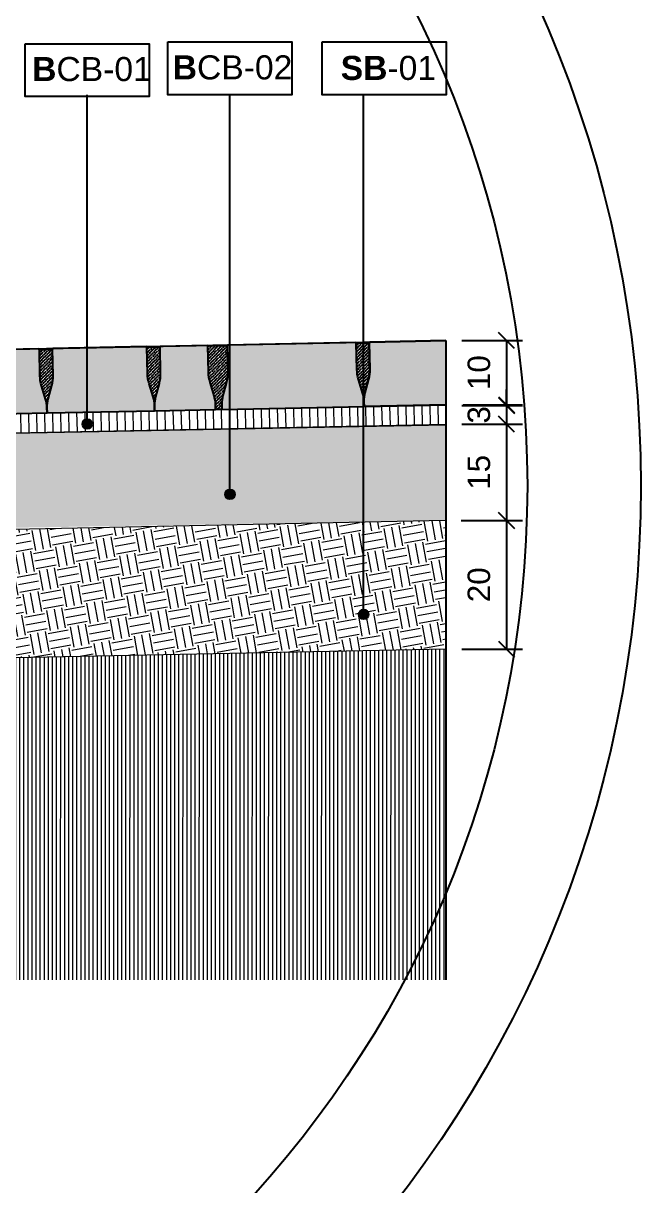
# Model space of a CAD drawing. Header units: metres. Extents: x -325 to 301, y -147 to 149.
# Drawn here: x 64.742 to 65.704, y 81.549 to 83.359 of the extents above; entities that cross this region are included whole.
import ezdxf

# ---------------------------------------------------------------- set-up
doc = ezdxf.new("R2010")
doc.units = ezdxf.units.M
doc.layers.get('Defpoints').update_dxf_attribs({"lineweight": 13})
doc.layers.add('-aux', color=50, linetype='Continuous', plot=False)
doc.layers.add('-AUX_MON', color=3, linetype='Continuous', plot=False)
doc.layers.add('0-TX-1_25', color=7, linetype='Continuous', true_color=0x3f4f7f)
doc.layers.add('EIT_3 TR sorra', color=7, linetype='Continuous', true_color=0xd8ceb0)
for name, color, linetype in [('00_Xref-Projecte', 7, 'Continuous'), ('1-L- kodolé', 7, 'Continuous'), ('1-SECCIÓ', 1, 'Continuous'), ('A-KEYPLAN_HATCH', 7, 'Continuous'), ('A_TEXT_2', 7, 'Continuous')]:
    doc.layers.add(name, color=color, linetype=linetype)
for name, color, linetype, lineweight, true_color in [('03-TR-Paviment_05_Open Joint Precast Pavements', 7, 'Continuous', 5, 0xb3b3b3), ('3-TR sorra granitica', 7, 'Continuous', 0, 0xf2dac9), ('3-TR tot_u', 7, 'Continuous', 5, 0x787878)]:
    doc.layers.add(name, color=color, linetype=linetype, lineweight=lineweight, true_color=true_color)
for name, color, linetype, lineweight in [('1-CM', 7, 'Continuous', 0), ('3-TR Seleccionat', 44, 'Continuous', 0), ('3-TR Tot-u', 37, 'Continuous', 0)]:
    doc.layers.add(name, color=color, linetype=linetype, lineweight=lineweight)
doc.styles.get("Standard").update_dxf_attribs({"font": 'arial.ttf'})
doc.dimstyles.new('ISO-25', dxfattribs={"dimtxt": 0.1, "dimasz": 0.1, "dimexe": 0.1, "dimexo": 0.1, "dimgap": 0.1, "dimtad": 1, "dimdec": 0, "dimlfac": 100, "dimzin": 9, "dimtxsty": 'Standard', "dimblk": 'OBLIQUE', "dimcen": 0.1, "dimadec": 0, "dimazin": 0, "dimtfac": 1, "dimtdec": 0, "dimtmove": 0, "dimatfit": 3, "dimldrblk": 'OBLIQUE', "dimfxl": 1, "dimarcsym": 0})
pattern_1 = [(45.57882308716562, (36.92280102542076, 11.96423196329495), (0.001742942525919423, 0.006654917678337132), [0.008532812500000079, -0.001706562500000016, 0, -0.001706562500000016])]

# ---------------------------------------------------------------- blocks, each defined once
blk = doc.blocks.new('hatch keyplan 2')
at = {"layer": 'A-KEYPLAN_HATCH'}
blk.add_lwpolyline([(0, 0.005476596624248486), (0.012874798693294, 0.005476596623793739), (0.012874798693294, -2.273736754432321e-13), (0, 0)], close=True, dxfattribs=at)
blk = doc.blocks.new('hatch keyplan')
at = {"layer": 'A-KEYPLAN_HATCH'}
blk.add_blockref('hatch keyplan 2', (1.430579833341536, 0.8521467901477053), dxfattribs=at)
blk = doc.blocks.new('B-CB01')
at = {"layer": 'A-KEYPLAN_HATCH'}
blk.add_blockref('hatch keyplan', (-1.430579833341536, -0.8521467901477052), dxfattribs=at)
at = {"layer": 'A_TEXT_2', "insert": (-0.0007977308478921419, 0.004105509799023688), "char_height": 0.0025, "attachment_point": 1}
blk.add_mtext_dynamic_manual_height_columns('\\pi0.00152;{\\fArial|b1|i0|c0|p34;B}CB-01', width=0.01456192034901793, gutter_width=0.015, heights=[0], dxfattribs=at)
blk = doc.blocks.new('B-CB02')
at = {"layer": 'A-KEYPLAN_HATCH'}
blk.add_blockref('hatch keyplan', (-1.430579833341536, -0.8521467901477053), dxfattribs=at)
at = {"layer": 'A_TEXT_2', "insert": (-0.0007977308478888112, 0.004087061300781514), "char_height": 0.0025, "attachment_point": 1}
blk.add_mtext_dynamic_manual_height_columns('\\pi0.00129;{\\fArial|b1|i0|c0|p34;B}CB-02', width=0.01456192034901793, gutter_width=0.015, heights=[0], dxfattribs=at)
blk = doc.blocks.new('SB-01')
at = {"layer": 'A-KEYPLAN_HATCH'}
blk.add_blockref('hatch keyplan', (-1.430579833341536, -0.8521467901477053), dxfattribs=at)
at = {"layer": 'A_TEXT_2', "insert": (-0.0007977307988561444, 0.004032374434375541), "char_height": 0.0025, "attachment_point": 1}
blk.add_mtext_dynamic_manual_height_columns('\\pi0.00271;{\\fArial|b1|i0|c0|p34;SB}-01', width=0.01456192034901793, gutter_width=0.015, heights=[0], dxfattribs=at)
blk = doc.blocks.new('_Oblique')
at = {"color": 0, "lineweight": -2}
blk.add_line((-0.499999999995058, -0.4999999998130015), (0.500000000028669, 0.500000000163238), dxfattribs=at)
blk = doc.blocks.new('*D128')
at = {"layer": '0-TX-1_25', "color": 0, "lineweight": -2, "transparency": 16777216}
for p, q in [((65.42554291299203, 82.86535366480236), (65.51992445360446, 82.86535366480236)), ((65.49492445360445, 82.86535366480236), (65.49492445360445, 82.76499772078661)), ((65.42755093394021, 82.76499772078661), (65.51992445360446, 82.76499772078661))]:
    blk.add_line(p, q, dxfattribs=at)
at = {"layer": 'Defpoints', "color": 0, "transparency": 16777216}
for p in [(65.40054291299202, 82.86535366480236), (65.4025509339402, 82.76499772078661), (65.49492445360445, 82.76499772078661)]:
    blk.add_point(p, dxfattribs=at)
at = {"layer": '0-TX-1_25', "color": 0, "lineweight": -2, "transparency": 16777216, "xscale": 0.025, "yscale": 0.025, "zscale": 0.025}
for p, rotation in [((65.49492445360445, 82.86535366480236), 90), ((65.49492445360445, 82.76499772078661), 270)]:
    blk.add_blockref('_Oblique', p, dxfattribs=dict(at, rotation=rotation))
at = {"layer": '0-TX-1_25', "color": 0, "transparency": 16777216, "insert": (65.4520543990342, 82.81517569279445), "char_height": 0.035, "attachment_point": 5, "rotation": 90}
blk.add_mtext('10', dxfattribs=at)
blk = doc.blocks.new('*D129')
at = {"layer": '0-TX-1_25', "color": 0, "lineweight": -2, "transparency": 16777216}
for p, q in [((65.49492445360374, 82.76400845971526), (65.49492445360374, 82.78900845971526)), ((65.42554291299203, 82.76400845971526), (65.51992445360375, 82.76400845971526)), ((65.49492445360374, 82.76400845971526), (65.49492445360374, 82.7349517385896)), ((65.42554291299203, 82.7349517385896), (65.51992445360375, 82.7349517385896)), ((65.49492445360374, 82.7349517385896), (65.49492445360374, 82.7099517385896))]:
    blk.add_line(p, q, dxfattribs=at)
at = {"layer": 'Defpoints', "color": 0, "transparency": 16777216}
for p in [(65.40054291299202, 82.76400845971526), (65.40054291299202, 82.7349517385896), (65.49492445360374, 82.7349517385896)]:
    blk.add_point(p, dxfattribs=at)
at = {"layer": '0-TX-1_25', "color": 0, "lineweight": -2, "transparency": 16777216, "xscale": 0.025, "yscale": 0.025, "zscale": 0.025}
for p, rotation in [((65.49492445360374, 82.76400845971526), 270), ((65.49492445360374, 82.7349517385896), 90)]:
    blk.add_blockref('_Oblique', p, dxfattribs=dict(at, rotation=rotation))
at = {"layer": '0-TX-1_25', "color": 0, "transparency": 16777216, "insert": (65.45204246178929, 82.74948009915241), "char_height": 0.035, "attachment_point": 5, "rotation": 90}
blk.add_mtext('3', dxfattribs=at)
blk = doc.blocks.new('*D130')
at = {"layer": '0-TX-1_25', "color": 0, "lineweight": -2, "transparency": 16777216}
for p, q in [((65.42554291299203, 82.7349517385896), (65.51992445360452, 82.7349517385896)), ((65.49492445360451, 82.7349517385896), (65.49492445360451, 82.5849117084733)), ((65.42554291299203, 82.5849117084733), (65.51992445360452, 82.5849117084733))]:
    blk.add_line(p, q, dxfattribs=at)
at = {"layer": 'Defpoints', "color": 0, "transparency": 16777216}
for p in [(65.40054291299202, 82.7349517385896), (65.40054291299202, 82.5849117084733), (65.49492445360451, 82.5849117084733)]:
    blk.add_point(p, dxfattribs=at)
at = {"layer": '0-TX-1_25', "color": 0, "lineweight": -2, "transparency": 16777216, "xscale": 0.025, "yscale": 0.025, "zscale": 0.025}
for p, rotation in [((65.49492445360451, 82.7349517385896), 90), ((65.49492445360451, 82.5849117084733), 270)]:
    blk.add_blockref('_Oblique', p, dxfattribs=dict(at, rotation=rotation))
at = {"layer": '0-TX-1_25', "color": 0, "transparency": 16777216, "insert": (65.45205439903425, 82.65993172353143), "char_height": 0.035, "attachment_point": 5, "rotation": 90}
blk.add_mtext('15', dxfattribs=at)
blk = doc.blocks.new('*D131')
at = {"layer": '0-TX-1_25', "color": 0, "lineweight": -2, "transparency": 16777216}
for p, q in [((65.424509754726, 82.58486589286385), (65.51992445360463, 82.58486589286385)), ((65.49492445360463, 82.58486589286385), (65.49492445360463, 82.38484449034215)), ((65.42554291299203, 82.38484449034215), (65.51992445360463, 82.38484449034215))]:
    blk.add_line(p, q, dxfattribs=at)
at = {"layer": 'Defpoints', "color": 0, "transparency": 16777216}
for p in [(65.399509754726, 82.58486589286385), (65.40054291299202, 82.38484449034215), (65.49492445360463, 82.38484449034215)]:
    blk.add_point(p, dxfattribs=at)
at = {"layer": '0-TX-1_25', "color": 0, "lineweight": -2, "transparency": 16777216, "xscale": 0.025, "yscale": 0.025, "zscale": 0.025}
for p, rotation in [((65.49492445360463, 82.58486589286385), 90), ((65.49492445360463, 82.38484449034215), 270)]:
    blk.add_blockref('_Oblique', p, dxfattribs=dict(at, rotation=rotation))
at = {"layer": '0-TX-1_25', "color": 0, "transparency": 16777216, "insert": (65.45205439903437, 82.48485519160297), "char_height": 0.035, "attachment_point": 5, "rotation": 90}
blk.add_mtext('20', dxfattribs=at)
blk = doc.blocks.new('POINT')
at = {"layer": '0-TX-1_25'}
h = blk.add_hatch(dxfattribs=at)
h.set_pattern_fill('ANGLE', color=256)
h.set_pattern_definition([(0, (-83.74681484067048, -12.72584030761209), (0, 6.985), [5.08, -1.905]), (90, (-83.74681484067048, -12.72584030761209), (-6.985, 4.277078946022131e-16), [5.08, -1.905])])
edge = h.paths.add_edge_path()
edge.add_arc((0, 0), 0.0075, 0, 360)
h = blk.add_hatch(color=256, dxfattribs=at)
h.dxf.hatch_style = 1
edge = h.paths.add_edge_path()
edge.add_arc((0, 0), 0.0075, 0, 360)
blk.add_circle((0, 0), 0.0075, dxfattribs=at)

msp = doc.modelspace()

# ---------------------------------------------------------------- hatches: boundary and pattern name
at = {"layer": '03-TR-Paviment_05_Open Joint Precast Pavements'}
h = msp.add_hatch(color=256, dxfattribs=at)
h.dxf.hatch_style = 1
edge = h.paths.add_edge_path()
edge.add_line((65.2730632569218, 82.76240681217176), (65.2728993019305, 82.77060095088416))
edge.add_arc((65.22449143316385, 82.76963235855112), 0.04841755807180265, 1.146277450208621, 17.14529657659856)
edge.add_line((65.27075732731979, 82.78390565416174), (65.26439697852535, 82.80452227640886))
edge.add_arc((65.31900207965408, 82.82136826308572), 0.05714459148856976, 181.1462750954798, 197.1452942217637, ccw=False)
edge.add_line((65.26186892387463, 82.82022508896236), (65.26104621360244, 82.86134213325109))
edge.add_line((65.26104621360244, 82.86134213325109), (65.26024916752499, 82.86132618563482))
edge.add_line((65.26024916752499, 82.86132618563482), (65.2602322817777, 82.86217009392554))
edge.add_line((65.2602322817777, 82.86217009392554), (65.060700770623, 82.85817767162135))
edge.add_line((65.060700770623, 82.85817767162135), (65.06071765685451, 82.8573337624088))
edge.add_line((65.06071765685451, 82.8573337624088), (65.05992061118675, 82.85731781759524))
edge.add_line((65.05992061118675, 82.85731781759524), (65.06074332056505, 82.81620077142561))
edge.add_arc((65.00361016679382, 82.81505759139061), 0.05714458959901388, -14.852738064421885, 1.1462810618593835, ccw=False)
edge.add_line((65.05884543298177, 82.8004094007315), (65.05331488069159, 82.77955484944569))
edge.add_arc((65.10011469714559, 82.76714370837477), 0.04841755097906123, 165.1472609722629, 181.1462800986517)
edge.add_line((65.05170683551503, 82.76617511394602), (65.05187079142814, 82.75798097571783))
edge.add_line((65.05187079142814, 82.75798097571783), (65.2730632569218, 82.76240681217176))
h = msp.add_hatch(color=256, dxfattribs=at)
h.dxf.hatch_style = 1
h.paths.add_polyline_path([(65.400542912992, 82.7649573982754), (65.400542912992, 82.86497741569143), (65.28189323825706, 82.86260335451725), (65.28191012446993, 82.86175944623584), (65.28193578774285, 82.82062645384663, -0.06992253046442863), (65.28003789905192, 82.80483507797442), (65.27450734818402, 82.78398053206412, 0.06992251220745016), (65.27289930223856, 82.7706007957931), (65.27306325857802, 82.76240665953554)])
h = msp.add_hatch(color=256, dxfattribs=at)
h.dxf.hatch_style = 1
edge = h.paths.add_edge_path()
edge.add_line((64.7794710676381, 82.75253055176198), (64.77930711265611, 82.76072469000881))
edge.add_arc((64.7308992387065, 82.7597560966136), 0.04841756327498297, 1.146278584204274, 17.14529771059357)
edge.add_line((64.77716513755189, 82.77402939467379), (64.77080478875746, 82.7946460169209))
edge.add_arc((64.82540988493083, 82.81149200280001), 0.05714458651826031, 181.1462757958576, 197.1452949221402, ccw=False)
edge.add_line((64.76827673413467, 82.8103488280777), (64.76745402339691, 82.85146587235711))
edge.add_line((64.76745402339691, 82.85146587235711), (64.76665697777572, 82.8514499252157))
edge.add_line((64.76665697777572, 82.8514499252157), (64.7666400929875, 82.85229383212837))
edge.add_line((64.7666400929875, 82.85229383212837), (64.69335696639736, 82.85082751170296))
edge.add_line((64.69335696639736, 82.85082751170296), (64.69337385216329, 82.8499836024811))
edge.add_line((64.69337385216329, 82.8499836024811), (64.69257680553645, 82.84996765904562))
edge.add_line((64.69257680553645, 82.84996765904562), (64.69339951680497, 82.80885061151653))
edge.add_arc((64.63626636441961, 82.80770743339926), 0.05714458817505608, -14.852739959040889, 1.146279167241687, ccw=False)
edge.add_line((64.6915016287468, 82.79305924127867), (64.68597107692219, 82.77220469000218))
edge.add_arc((64.7327708929769, 82.75979354560906), 0.0484175514447214, 165.1472570511002, 181.1462761774888)
edge.add_line((64.6843630308145, 82.75882495448388), (64.68452698812433, 82.75063081628363))
edge.add_line((64.68452698812433, 82.75063081628363), (64.7794710676381, 82.75253055176198))
h = msp.add_hatch(color=256, dxfattribs=at)
h.dxf.hatch_style = 1
edge = h.paths.add_edge_path()
edge.add_line((64.94692871157413, 82.75588120857728), (64.94676475472053, 82.76407534725243))
edge.add_arc((64.89835688469209, 82.76310675844128), 0.04841755926289092, 1.146273253480306, 17.14529237987066)
edge.add_line((64.94462278103165, 82.7773800510142), (64.9382624327028, 82.79799667327065))
edge.add_arc((64.99286753356552, 82.81484266159936), 0.05714459172133844, 181.1462767567304, 197.1452958830143, ccw=False)
edge.add_line((64.93573437758648, 82.81369948581481), (64.93491166684873, 82.85481653009424))
edge.add_line((64.93491166684873, 82.85481653009424), (64.93411462123687, 82.85480058248727))
edge.add_line((64.93411462123687, 82.85480058248727), (64.93409773551753, 82.8556444893813))
edge.add_line((64.93409773551753, 82.8556444893813), (64.78830104684226, 82.85272724719994))
edge.add_line((64.78830104684226, 82.85272724719994), (64.78831793354865, 82.85188333753113))
edge.add_line((64.78831793354865, 82.85188333753113), (64.78752088738737, 82.85186739410496))
edge.add_line((64.78752088738737, 82.85186739410496), (64.78834359819032, 82.81075034656656))
edge.add_arc((64.73121044527318, 82.80960717175277), 0.05714458864064792, -14.852743281270193, 1.1462758450140882, ccw=False)
edge.add_line((64.78644570920105, 82.79495897631008), (64.7809151578513, 82.77410442457733))
edge.add_arc((64.82771497556708, 82.76169327998454), 0.04841755310146644, 165.1472573265867, 181.1462764529801)
edge.add_line((64.77930711175291, 82.76072468859347), (64.7794710676381, 82.75253055176198))
edge.add_line((64.7794710676381, 82.75253055176198), (64.94692871157413, 82.75588120857728))
h = msp.add_hatch(color=256, dxfattribs=at)
h.dxf.hatch_style = 1
edge = h.paths.add_edge_path()
edge.add_line((65.04187279311785, 82.75778093571266), (65.04170883672052, 82.76597507486268))
edge.add_arc((64.99330096423238, 82.76500647960677), 0.04841756185102603, 1.146280820251723, 17.14529994664089)
edge.add_line((65.03956686116005, 82.77927977905277), (65.03320651330608, 82.79989640085296))
edge.add_arc((65.08781161113122, 82.81674238699807), 0.0571445881750281, 181.1462755624887, 197.1452946887714, ccw=False)
edge.add_line((65.03067845867396, 82.81559921247532), (65.02985574791758, 82.85671625768586))
edge.add_line((65.02985574791758, 82.85671625768586), (65.02905870228707, 82.85670031101004))
edge.add_line((65.02905870228707, 82.85670031101004), (65.02904181705193, 82.85754421698225))
edge.add_line((65.02904181705193, 82.85754421698225), (64.95575869092735, 82.85607789656616))
edge.add_line((64.95575869092735, 82.85607789656616), (64.95577557667465, 82.85523398827543))
edge.add_line((64.95577557667465, 82.85523398827543), (64.95497853055062, 82.85521804298699))
edge.add_line((64.95497853055062, 82.85521804298699), (64.9558012403852, 82.81410099729223))
edge.add_arc((64.89866808304448, 82.8129578183772), 0.05714459314537697, -14.852739258730708, 1.1462798675527779, ccw=False)
edge.add_line((64.95390335235497, 82.79830962565767), (64.94837280052104, 82.77745507484674))
edge.add_arc((64.99517262195835, 82.76504393317687), 0.048417555949399, 165.1472617987887, 181.1462809251734)
edge.add_line((64.94676475537243, 82.76407533795037), (64.9469287117325, 82.75588120066263))
edge.add_line((64.9469287117325, 82.75588120066263), (65.04187279311785, 82.75778093571266))
at = {"layer": '3-TR Seleccionat'}
h = msp.add_hatch(dxfattribs=at)
h.set_pattern_fill('ANSI31', color=256, scale=0.002, angle=225, style=0)
h.set_pattern_definition([(270, (441140.0615235738, -650754.1273834651), (-0.00635, -1.734723475976807e-18), [])])
h.paths.add_polyline_path([(62.52053461690069, 81.86982261716155), (65.40055256730776, 81.86982261716155), (65.400542912992, 82.38484449034212), (63.848194847076, 82.35273864652606), (63.79408037031665, 82.55816958496058), (62.52030885657905, 82.59445993940076)])
at = {"layer": '3-TR sorra granitica'}
h = msp.add_hatch(dxfattribs=at)
h.set_pattern_fill('LINE', color=256, scale=0.09999999999999998, angle=55.49980514896591, style=0)
h.set_pattern_definition([(91.14627738771382, (85.33196450103803, 291.3610779946241), (-0.01249749850454911, -0.0002500622498354824), [])])
h.paths.add_polyline_path([(64.09269269986586, 82.73878532320118), (64.10441070256017, 82.70901745755643), (65.400542912992, 82.73495173858957), (65.400542912992, 82.76495754231816)])
at = {"layer": '3-TR Tot-u'}
h = msp.add_hatch(dxfattribs=at)
h.set_pattern_fill('EARTH', color=256, scale=0.005, angle=-79.67847873881027)
h.set_pattern_definition([(280.3215212611898, (-5.212683397963169, 28.71221384346858), (0.03692491896528266, -0.02554751180462218), [0.03175, -0.03175]), (280.3215212611898, (-5.200969817193814, 28.7143471073112), (0.03692491896528266, -0.02554751180462218), [0.03175, -0.03175]), (280.3215212611898, (-5.189256236424459, 28.71648037115382), (0.03692491896528266, -0.02554751180462218), [0.03175, -0.03175]), (10.32152126118974, (-5.184640621553788, 28.71328693217825), (0.02554751180462218, 0.03692491896528266), [0.03175, -0.03175]), (10.32152126118974, (-5.182507357711172, 28.70157335140889), (0.02554751180462218, 0.03692491896528266), [0.03175, -0.03175]), (10.32152126118974, (-5.180374093868542, 28.68985977063954), (0.02554751180462218, 0.03692491896528266), [0.03175, -0.03175])])
h.paths.add_polyline_path([(63.79578524890852, 82.55169747564678), (63.84819484704472, 82.35273864664475), (65.400542912992, 82.38484449034212), (65.39950975472597, 82.58486589286382)])
at = {"layer": '3-TR tot_u'}
h = msp.add_hatch(dxfattribs=at)
h.set_pattern_fill('AR-CONC', color=256, scale=0.0002499999999999997, angle=92.9928143935928)
h.set_pattern_definition([(142.9928143935928, (269984.9318929564, -738410.930217382), (0.00160133854976033, 0.04569209416202706), [0.004762499999999995, -0.05238749999999995]), (87.99281439359284, (269984.9318929564, -738410.930217382), (-0.04723904418761809, -0.01129264178091974), [0.003809999999999996, -0.04191014604249996]), (193.4442590935928, (269984.932026401, -738410.9264097197), (-0.04563770368725484, 0.03439945236275431), [0.004047502199999995, -0.04452256114999995]), (139.1770143935928, (269984.919210278, -738410.9308804581), (0.00695793884922797, 0.0682260934048176), [0.007143749999999992, -0.07858124999999991]), (189.6283720035927, (269984.9197900997, -738410.9251949557), (-0.06487092434638955, 0.05604051034146583), [0.006071255784999993, -0.06678390203999993]), (84.17696556359282, (269984.919210278, -738410.9308804581), (-0.06487092434352237, 0.05604051034498883), [0.005714991767499994, -0.06286493297999993]), (113.9928143935928, (269984.9220494096, -738410.9243733499), (0.02355245547627941, 0.03918673552424966), [0.004762499999999994, -0.05238749999999994]), (58.99281439359278, (269984.9220494096, -738410.9243733499), (-0.04679086962607495, 0.01302528763197387), [0.003809999999999996, -0.04190999999999995]), (164.4442593935928, (269984.9240121142, -738410.9211077886), (-0.02323841438272714, 0.05221202305941412), [0.004047502199999996, -0.04452248439999995]), (130.4928143935928, (269984.9318929564, -738410.930217382), (-0.02115024290892982, -0.0003325720948346777), [0, -0.04140199999999996, 0, -0.04254499999999996, 0, -0.04206874999999995]), (100.4928143935928, (269984.9318929564, -738410.930217382), (-0.02588315998721204, 0.01537450676871891), [0, -0.02425699999999997, 0, -0.04044949999999996, 0, -0.01603374999999999]), (60.4928143935928, (269984.9326322862, -738410.9443585684), (-0.0003395878614522781, 0.03392619092123889), [0, -0.01587499999999998, 0, -0.04952999999999995, 0, -0.06572249999999992]), (50.49281439359279, (269984.9329638242, -738410.9506999076), (-0.008281435526141462, 0.03664990282591291), [0, -0.02063749999999998, 0, -0.03289299999999996, 0, -0.04667249999999994])])
h.paths.add_polyline_path([(63.79408037031665, 82.55816958496058), (65.39950975472597, 82.58486589286382), (65.400542912992, 82.7340144243919), (64.10441068828128, 82.70901749382989), (63.79030826357869, 82.70273258695013)])
at = {"layer": 'EIT_3 TR sorra'}
h = msp.add_hatch(dxfattribs=at)
h.set_pattern_fill('ANSI36', color=256, scale=0.00107500000000001, angle=0.5788230871656231, style=0, double=1)
h.set_pattern_definition(pattern_1)
edge = h.paths.add_edge_path()
edge.add_line((65.2730633292837, 82.76240333536508), (65.27289937291432, 82.7705974731184))
edge.add_arc((65.22449150766869, 82.76962888204709), 0.04841755452625723, 1.146276040776365, 17.14529516689074)
edge.add_line((65.27075739878782, 82.78390217547417), (65.26439705178115, 82.8045188014831))
edge.add_arc((65.31900215099238, 82.82136478954597), 0.05714459006487475, 181.1462769902359, 197.145296116453, ccw=False)
edge.add_line((65.26186899667414, 82.82022161356171), (65.26104621638186, 82.86134213400533))
edge.add_line((65.26104621638186, 82.86134213400533), (65.28111307815627, 82.86174365011979))
edge.add_line((65.28111307815627, 82.86174365011979), (65.2819358579923, 82.82062312920128))
edge.add_arc((65.2248027020376, 82.81947995220386), 0.05714459172126519, -14.852741153258478, 1.1462779730522925, ccw=False)
edge.add_line((65.28003796948721, 82.80483175802298), (65.27450741715043, 82.78397720906501))
edge.add_arc((65.32130722842199, 82.77156606693181), 0.04841754624207761, 165.1472581851459, 181.1462773113592)
edge.add_line((65.27289937148035, 82.77059747495274), (65.27306332836189, 82.76240333488089))
h = msp.add_hatch(dxfattribs=at)
h.set_pattern_fill('ANSI36', color=256, scale=0.00107500000000001, angle=0.5788230871656231, style=0, double=1)
h.set_pattern_definition(pattern_1)
edge = h.paths.add_edge_path()
edge.add_line((64.77947114087544, 82.75252705447963), (64.77930718263448, 82.76072119266125))
edge.add_arc((64.73089931552812, 82.75975260012837), 0.04841755641585026, 1.146277725958391, 17.14529685206857)
edge.add_line((64.77716520803307, 82.77402589547326), (64.7708048610264, 82.79464252148219))
edge.add_arc((64.82540995938358, 82.81148850432369), 0.05714458770953374, 181.1462722401428, 197.145291366361, ccw=False)
edge.add_line((64.76827680732544, 82.81034533312317), (64.76745402711214, 82.8514658728972))
edge.add_line((64.76745402711214, 82.8514658728972), (64.78752088887722, 82.85186738947723))
edge.add_line((64.78752088887722, 82.85186738947723), (64.7883436681687, 82.810746849219))
edge.add_arc((64.73121051525165, 82.8096036744052), 0.05714458864054874, -14.852743281282017, 1.1462758450302886, ccw=False)
edge.add_line((64.78644577917942, 82.79495547896252), (64.78091522824866, 82.77410092956693))
edge.add_arc((64.82771504224348, 82.76168978205108), 0.04841755025412004, 165.147252854394, 181.1462719806044)
edge.add_line((64.7793071812005, 82.76072119449557), (64.77947113950668, 82.75252705305496))
h = msp.add_hatch(dxfattribs=at)
h.set_pattern_fill('ANSI36', color=256, scale=0.00107500000000001, angle=0.5788230871656231, style=0, double=1)
h.set_pattern_definition(pattern_1)
edge = h.paths.add_edge_path()
edge.add_line((64.94692878292125, 82.75587771265437), (64.94676482655187, 82.76407185040769))
edge.add_arc((64.8983569596451, 82.763103259536), 0.04841755618306665, 1.14627576527547, 17.14529489139035)
edge.add_line((64.94462285241605, 82.77737655322903), (64.93826250541869, 82.79799317877237))
edge.add_arc((64.99286760601579, 82.81483916875291), 0.05714459195447903, 181.1462784179025, 197.14529754412, ccw=False)
edge.add_line((64.93573444983681, 82.81369599130724), (64.93491167055933, 82.85481653086711))
edge.add_line((64.93491167055933, 82.85481653086711), (64.95497853279929, 82.8552180469909))
edge.add_line((64.95497853279929, 82.8552180469909), (64.95580131207677, 82.81409750743101))
edge.add_arc((64.89866815447031, 82.81295433016764), 0.05714459337802536, -14.852740919781695, 1.146278206527711, ccw=False)
edge.add_line((64.95390342358101, 82.79830613578716), (64.94837287172845, 82.77745158590734))
edge.add_arc((64.99517267927851, 82.7650404408512), 0.04841754339418004, 165.1472537129189, 181.1462728391306)
edge.add_line((64.9467648251086, 82.76407185270757), (64.94692878200874, 82.75587771170461))
h = msp.add_hatch(dxfattribs=at)
h.set_pattern_fill('ANSI36', color=256, scale=0.00107500000000001, angle=0.5788230871656231, style=0, double=1)
h.set_pattern_definition(pattern_1)
edge = h.paths.add_edge_path()
edge.add_line((65.05187086146222, 82.75797749886456), (65.04187286428798, 82.75777744863555))
edge.add_line((65.04187286428798, 82.75777744863555), (65.04170890742509, 82.76597158777625))
edge.add_arc((64.99330104384057, 82.76500299650527), 0.04841755286946288, 1.146276316327382, 17.14529544243936)
edge.add_line((65.0395669333079, 82.77927628966644), (65.03320658677609, 82.79989291521912))
edge.add_arc((65.08781168103192, 82.81673890248412), 0.05714458509448688, 181.1462776905014, 197.1452968167197, ccw=False)
edge.add_line((65.03067853169705, 82.81559572590102), (65.02985575162815, 82.85671625845873))
edge.add_line((65.02985575162815, 82.85671625845873), (65.05992061198282, 82.85731782436461))
edge.add_line((65.05992061198282, 82.85731782436461), (65.06074339110194, 82.81619729271941))
edge.add_arc((65.00361023514719, 82.81505411572199), 0.05714459172132202, -14.852741153257682, 1.1462779730512125, ccw=False)
edge.add_line((65.05884550259685, 82.8004059215411), (65.05331495026007, 82.77955137258313))
edge.add_arc((65.1001147650535, 82.76714023171176), 0.04841754932282608, 165.1472606967975, 181.1462798230139)
edge.add_line((65.0517069050742, 82.76617163754902), (65.05187086146222, 82.75797749886456))
edge.add_line((65.05187086146222, 82.75797749886456), (65.04187286428798, 82.75777744863555))

# ---------------------------------------------------------------- linework, layer by layer
at = {"layer": '-aux'}
for points in [[(65.27306332836189, 82.76240333488089), (65.2730633292837, 82.76240333536508), (65.27289937291432, 82.7705974731184, 0.06992251114754273), (65.27075739878782, 82.78390217547417), (65.26439705178115, 82.8045188014831, -0.06992251114800961), (65.26186899667414, 82.82022161356171), (65.26104621638186, 82.86134213400533), (65.28111307815627, 82.86174365011979), (65.2819358579923, 82.82062312920128, -0.0699225111484148), (65.28003796948721, 82.80483175802298), (65.27450741715043, 82.78397720906501, 0.06992251114798485), (65.27289937148035, 82.77059747495274), (65.27306332836189, 82.76240333488089), (65.2730633292837, 82.76240333536508)], [(64.77947113950668, 82.75252705305496), (64.77947114087544, 82.75252705447963), (64.77930718263448, 82.76072119266125, 0.06992251114754273), (64.77716520803307, 82.77402589547326), (64.7708048610264, 82.79464252148219, -0.06992251114800961), (64.76827680732544, 82.81034533312317), (64.76745402711214, 82.8514658728972), (64.78752088887722, 82.85186738947723), (64.7883436681687, 82.810746849219, -0.0699225111484148), (64.78644577917942, 82.79495547896252), (64.78091522824866, 82.77410092956693, 0.06992251114798485), (64.7793071812005, 82.76072119449557), (64.77947113950668, 82.75252705305496), (64.77947114087544, 82.75252705447963)], [(64.94692878200874, 82.75587771170461), (64.94692878292125, 82.75587771265437), (64.94676482655187, 82.76407185040769, 0.06992251114754273), (64.94462285241605, 82.77737655322903), (64.93826250541869, 82.79799317877237, -0.06992251114800961), (64.93573444983681, 82.81369599130724), (64.93491167055933, 82.85481653086711), (64.95497853279929, 82.8552180469909), (64.95580131207677, 82.81409750743101, -0.0699225111484148), (64.95390342358101, 82.79830613578716), (64.94837287172845, 82.77745158590734, 0.06992251114798485), (64.9467648251086, 82.76407185270757), (64.94692878200874, 82.75587771170461), (64.94692878292125, 82.75587771265437)], [(65.05187086146222, 82.75797749886456), (65.04187286428798, 82.75777744863555), (65.04170890742509, 82.76597158777625, 0.06992251114754273), (65.0395669333079, 82.77927628966644), (65.03320658677609, 82.79989291521912, -0.06992251114800961), (65.03067853169705, 82.81559572590102), (65.02985575162815, 82.85671625845873), (65.05992061198282, 82.85731782436461), (65.06074339110194, 82.81619729271941, -0.0699225111484148), (65.05884550259685, 82.8004059215411), (65.05331495026007, 82.77955137258313, 0.06992251114798485), (65.0517069050742, 82.76617163754902), (65.05187086146222, 82.75797749886456), (65.04187286428798, 82.75777744863555)]]:
    msp.add_lwpolyline(points, format="xyb", dxfattribs=at)
at = {"layer": '-AUX_MON'}
for radius in [1.820887697150468, 1.644287805263133]:
    msp.add_circle((63.88302346029013, 82.63905007828603), radius, dxfattribs=at)
at = {"layer": '0-TX-1_25'}
for points in [[(64.84197491258622, 82.7351595205846), (64.84197491258624, 83.24793062071011)], [(65.06427292862314, 82.62564952640173), (65.06427292862314, 83.24793062071011)], [(65.27241579670965, 82.43876257524698), (65.27241579670965, 83.24793062071011)]]:
    msp.add_lwpolyline(points, dxfattribs=at)
at = {"layer": '00_Xref-Projecte'}
msp.add_lwpolyline([(64.10474983104996, 82.83905007828606), (65.400542912992, 82.86497755736728)], dxfattribs=at)
at = {"layer": '1-CM'}
for p, q in [((64.10441068828128, 82.7090174938299), (65.400542912992, 82.73495173858957)), ((65.39950975472597, 82.58486589286382), (63.79578524890857, 82.55169747564658)), ((65.400542912992, 82.38484449034212), (63.848194847076, 82.35273864652606))]:
    msp.add_line(p, q, dxfattribs=at)
msp.add_lwpolyline([(64.10441070256019, 82.70901745755643), (65.400542912992, 82.73401446210292), (65.400542912992, 82.76400845971523), (64.0926924695984, 82.73878531859309), (64.08770133955176, 82.7514785925291), (64.0876960861805, 82.75147848676706)], dxfattribs=at)
at = {"layer": '1-L- kodolé'}
for points in [[(65.2730632569218, 82.76240681217176), (65.2728993019305, 82.77060095088416, 0.06992251114875708), (65.27075732731979, 82.78390565416174), (65.26439697852535, 82.80452227640886, -0.0699225111482901), (65.26186892387463, 82.82022508896236), (65.26104621360244, 82.86134213325109), (65.26024916752499, 82.86132618563482), (65.2602322817777, 82.86217009392554), (65.060700770623, 82.85817767162135), (65.06071765685451, 82.8573337624088), (65.05992061118675, 82.85731781759524), (65.06074332056505, 82.81620077142561, -0.0699225111482901), (65.05884543298177, 82.8004094007315), (65.05331488069159, 82.77955484944569, 0.06992251114875708), (65.05170683551503, 82.76617511394602), (65.05187079142814, 82.75798097571783)], [(64.7794710676381, 82.75253055176198), (64.77930711265611, 82.76072469000881, 0.06992251114875708), (64.77716513755189, 82.77402939467379), (64.77080478875746, 82.7946460169209, -0.0699225111482901), (64.76827673413467, 82.8103488280777), (64.76745402339691, 82.85146587235711), (64.76665697777572, 82.8514499252157), (64.7666400929875, 82.85229383212837), (64.69335696639736, 82.85082751170296), (64.69337385216329, 82.8499836024811), (64.69257680553645, 82.84996765904562), (64.69339951680497, 82.80885061151653, -0.0699225111482901), (64.6915016287468, 82.79305924127867), (64.68597107692219, 82.77220469000218, 0.06992251114875708), (64.6843630308145, 82.75882495448388), (64.68452698812433, 82.75063081628363)], [(64.94692871157413, 82.75588120857728), (64.94676475472053, 82.76407534725243, 0.06992251114875708), (64.94462278103165, 82.7773800510142), (64.9382624327028, 82.79799667327065, -0.0699225111482901), (64.93573437758648, 82.81369948581481), (64.93491166684873, 82.85481653009424), (64.93411462123687, 82.85480058248727), (64.93409773551753, 82.8556444893813), (64.78830104684226, 82.85272724719994), (64.78831793354865, 82.85188333753113), (64.78752088738737, 82.85186739410496), (64.78834359819032, 82.81075034656656, -0.0699225111482901), (64.78644570920105, 82.79495897631008), (64.7809151578513, 82.77410442457733, 0.06992251114875708), (64.77930711175291, 82.76072468859347), (64.7794710676381, 82.75253055176198)], [(65.04187279311785, 82.75778093571266), (65.04170883672052, 82.76597507486268, 0.06992251114875708), (65.03956686116005, 82.77927977905277), (65.03320651330608, 82.79989640085296, -0.0699225111482901), (65.03067845867396, 82.81559921247532), (65.02985574791758, 82.85671625768586), (65.02905870228707, 82.85670031101004), (65.02904181705193, 82.85754421698225), (64.95575869092735, 82.85607789656616), (64.95577557667465, 82.85523398827543), (64.95497853055062, 82.85521804298699), (64.9558012403852, 82.81410099729223, -0.0699225111482901), (64.95390335235497, 82.79830962565767), (64.94837280052104, 82.77745507484674, 0.06992251114875708), (64.94676475537243, 82.76407533795037), (64.9469287117325, 82.75588120066263)]]:
    msp.add_lwpolyline(points, format="xyb", close=True, dxfattribs=at)
for points in [[(65.400542912992, 82.8649775576434), (65.28189323581879, 82.86260349968575), (65.28191012252515, 82.86175959001694), (65.28111307544205, 82.86174364610658), (65.2819357876324, 82.8206265990617, -0.0699225111482901), (65.28003789956492, 82.80483522928941), (65.27450734728407, 82.78398067753803, 0.06992251114875708), (65.27289930210748, 82.77060094203837), (65.27306325802994, 82.76240680334459), (65.400542912992, 82.76495754231816)], [(65.400542912992, 82.7649573982754), (65.27306325857802, 82.76240665953554), (65.27289930219, 82.77060079822, -0.06992251114875708), (65.27450734875394, 82.78398053421317), (65.2800379001782, 82.80483508222139, 0.0699225111482901), (65.28193578774285, 82.82062645384663), (65.28111307654885, 82.86174349765116), (65.28191012446993, 82.86175944623584), (65.28189323825706, 82.86260335451725), (65.400542912992, 82.86497741569143)]]:
    msp.add_lwpolyline(points, format="xyb", dxfattribs=at)
at = {"layer": '1-SECCIÓ'}
msp.add_line((65.400542912992, 82.86535366480233), (65.400542912992, 81.86982261716155), dxfattribs=at)

# ---------------------------------------------------------------- block references
at = {"layer": '0-TX-1_25', "xscale": 15, "yscale": 15, "zscale": 15}
for name, p in [('B-CB01', (64.74541392238652, 83.24503077036547)), ('B-CB02', (64.96771193842343, 83.2479306207118)), ('SB-01', (65.20804180324318, 83.24793062071123))]:
    msp.add_blockref(name, p, dxfattribs=at)
at = {"layer": '0-TX-1_25'}
for p in [(64.84197491258622, 82.7351595205846), (65.06427292862314, 82.62564952640173), (65.27241579670965, 82.43876257524698)]:
    msp.add_blockref('POINT', p, dxfattribs=at)

# ---------------------------------------------------------------- dimensions: what is measured, and where the dimension line sits
for base, p1, p2, picture, middle in [((65.49492445360445, 82.76499772078661), (65.400542912992, 82.86535366480233), (65.40255093394018, 82.76499772078658), '*D128', (65.4520543990342, 82.81517569279445)), ((65.49492445360451, 82.5849117084733), (65.400542912992, 82.73495173858957), (65.400542912992, 82.58491170847327), '*D130', (65.45205439903425, 82.65993172353143)), ((65.49492445360463, 82.38484449034215), (65.39950975472597, 82.58486589286382), (65.400542912992, 82.38484449034212), '*D131', (65.45205439903437, 82.48485519160297))]:
    dim = msp.add_linear_dim(base=base, p1=p1, p2=p2, angle=90, dimstyle='ISO-25', override={"dimtxt": 0.035, "dimasz": 0.025, "dimexe": 0.025, "dimexo": 0.025, "dimgap": 0.025, "dimblk1": 'Oblique', "dimblk2": 'Oblique', "dimsah": 1, "dimfxl": 0.1, "dimfxlon": 1, "dimarcsym": 1}, dxfattribs=at)
    dim.commit()
    dim.dimension.update_dxf_attribs({"geometry": picture, "text_midpoint": middle})
dim = msp.add_linear_dim(base=(65.49492445360374, 82.7349517385896), p1=(65.400542912992, 82.76400845971523), p2=(65.400542912992, 82.73495173858957), angle=90, dimstyle='ISO-25', override={"dimtxt": 0.035, "dimasz": 0.025, "dimexe": 0.025, "dimexo": 0.025, "dimgap": 0.025, "dimblk1": 'Oblique', "dimblk2": 'Oblique', "dimsah": 1, "dimfxl": 0.1, "dimfxlon": 1, "dimarcsym": 1}, dxfattribs=at)
dim.commit()
dim.dimension.update_dxf_attribs({"geometry": '*D129', "text_midpoint": (65.49492445360374, 82.74948009915241), "dimtype": 160})

doc.saveas('drawing.dxf')
